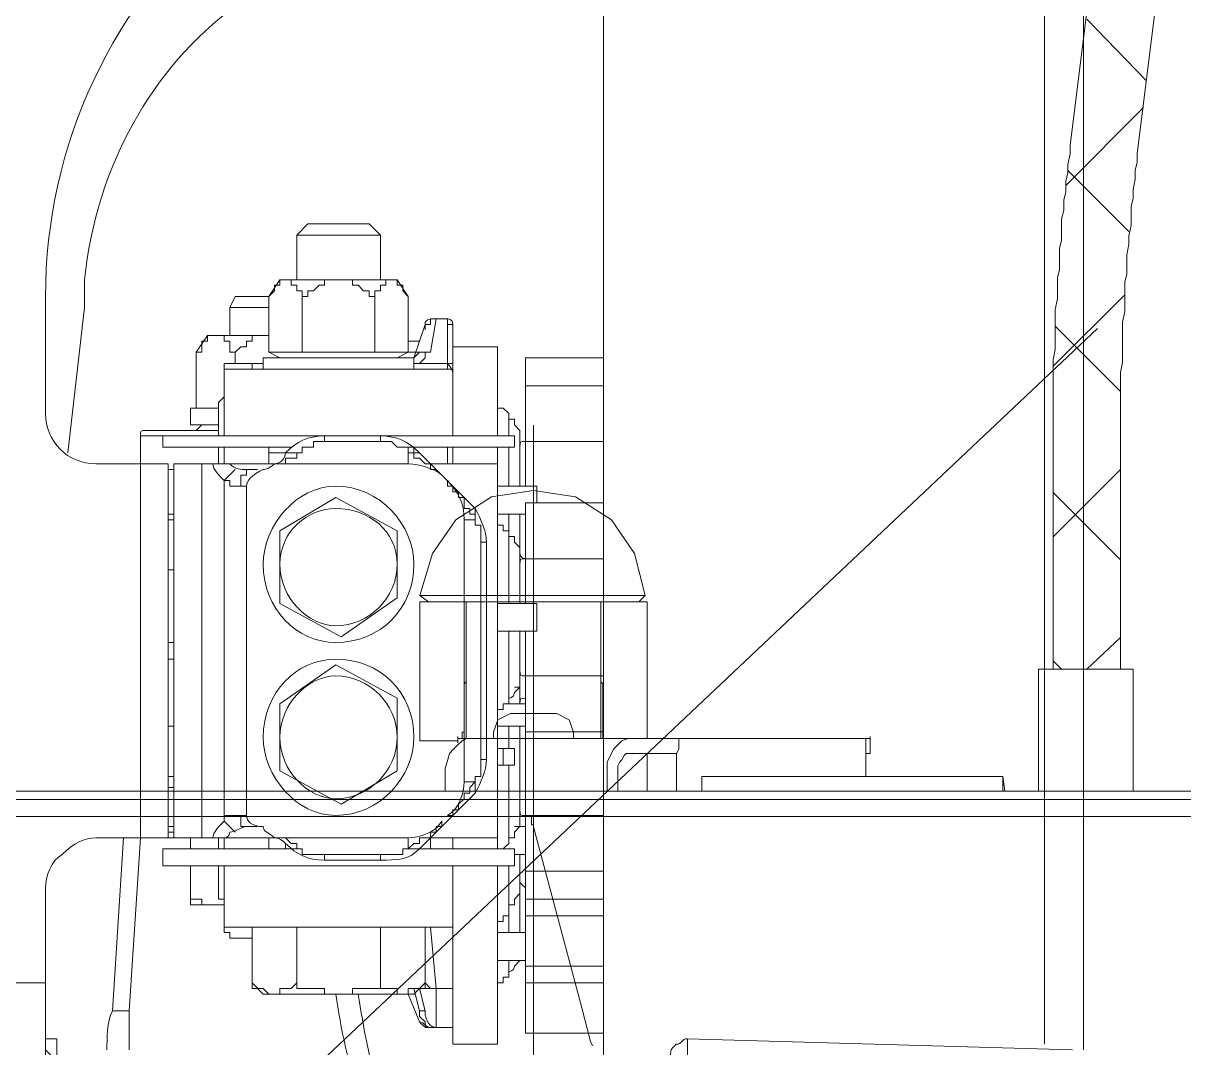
# Model space of a CAD drawing. Header units: millimetres. Extents: x 25083 to 52777, y 24772 to 45779.
# Drawn here: x 49109 to 49186.2, y 36752.2 to 36820.4 of the extents above; entities that cross this region are included whole.
import ezdxf

# ---------------------------------------------------------------- set-up
doc = ezdxf.new("R2010")
doc.units = ezdxf.units.MM
doc.layers.add('小车', color=7, linetype='Continuous')

# ---------------------------------------------------------------- blocks, each defined once
blk = doc.blocks.new('zw$D2F4')
at = {"color": 7, "lineweight": 5}
for points in [[(289.66, 871.58), (289.66, 1149.356)], [(287.061, 871.951), (287.061, 1147.499)], [(257.723, 841.871), (257.723, 1145.643)], [(238.041, 926.541), (237.298, 925.798)], [(238.041, 926.541), (242.126, 926.541)], [(242.126, 926.541), (242.869, 925.798)], [(237.298, 925.798), (237.298, 922.827)], [(237.298, 925.798), (242.869, 925.798)], [(242.869, 925.798), (242.869, 922.827)], [(223.187, 922.827), (223.187, 920.97)], [(236.184, 922.827), (235.442, 921.713)], [(236.556, 922.827), (236.184, 922.827), (236.184, 922.456), (235.813, 922.456), (235.813, 922.084), (235.442, 921.713)], [(236.184, 922.827), (243.983, 922.827)], [(237.67, 921.713), (237.67, 922.084), (237.298, 922.084), (237.298, 922.456), (236.927, 922.456), (236.927, 922.827), (236.556, 922.827)], [(239.898, 922.827), (239.155, 922.827), (239.155, 922.456), (238.784, 922.456), (238.412, 922.084), (238.041, 922.084), (238.041, 921.713), (237.67, 921.713)], [(242.497, 921.713), (242.126, 921.713), (242.126, 922.084), (241.755, 922.084), (241.383, 922.456), (241.012, 922.456), (241.012, 922.827), (240.641, 922.827), (239.898, 922.827)], [(243.612, 922.827), (243.24, 922.827), (243.24, 922.456), (242.869, 922.456), (242.869, 922.084), (242.497, 922.084), (242.497, 921.713)], [(244.726, 921.713), (244.354, 922.084), (244.354, 922.456), (243.983, 922.456), (243.983, 922.827), (243.612, 922.827)], [(243.983, 922.827), (244.726, 921.713)], [(220.587, 913.914), (220.587, 921.713)], [(233.213, 921.713), (232.842, 920.97)], [(233.213, 921.713), (235.442, 921.713)], [(235.442, 921.713), (235.442, 917.999)], [(237.67, 921.713), (237.67, 917.999)], [(242.497, 921.713), (242.497, 917.999)], [(244.726, 921.713), (244.726, 917.999)], [(222.073, 911.315), (223.187, 920.97)], [(232.842, 920.97), (232.842, 919.114)], [(232.842, 920.97), (235.442, 920.97)], [(245.097, 917.628), (245.84, 919.856)], [(245.84, 919.485), (245.84, 919.856), (246.211, 919.856), (246.211, 920.228), (246.582, 920.228)], [(246.582, 920.228), (246.211, 917.999)], [(246.582, 920.228), (247.325, 920.228)], [(247.325, 920.228), (246.582, 920.228)], [(247.325, 920.228), (247.325, 916.885)], [(247.325, 920.228), (247.325, 919.856), (247.696, 919.856)], [(247.696, 912.429), (247.696, 919.856)], [(231.357, 919.114), (230.614, 917.999)], [(232.099, 919.114), (231.357, 919.114), (231.357, 918.742), (230.985, 918.742), (230.985, 918.371), (230.985, 917.999), (230.614, 917.999)], [(231.357, 919.114), (235.442, 919.114)], [(233.213, 917.999), (232.842, 917.999), (232.842, 918.742), (232.471, 918.742), (232.471, 919.114), (232.099, 919.114)], [(235.442, 919.114), (234.328, 919.114), (234.328, 918.742), (233.956, 918.742), (233.956, 918.371), (233.585, 918.371), (233.213, 917.999)], [(245.468, 918.742), (244.726, 918.742)], [(250.667, 918.371), (247.696, 918.371)], [(250.667, 918.371), (250.667, 912.429)], [(230.614, 917.999), (230.614, 914.286)], [(233.213, 917.999), (233.213, 917.257)], [(235.07, 917.628), (235.07, 916.885)], [(235.07, 917.628), (245.097, 917.628)], [(235.442, 917.999), (236.184, 917.628)], [(237.67, 917.999), (235.442, 917.999)], [(242.497, 917.999), (237.67, 917.999)], [(244.726, 917.999), (242.497, 917.999)], [(244.726, 917.999), (243.983, 917.628)], [(245.468, 917.999), (244.354, 917.999)], [(246.211, 917.999), (245.468, 917.999), (245.097, 917.628)], [(245.097, 917.628), (245.097, 916.885)], [(246.211, 917.999), (245.84, 917.999), (245.84, 917.628), (245.468, 917.257)], [(252.524, 909.087), (252.524, 917.628)], [(257.723, 917.628), (252.524, 917.628)], [(232.471, 916.885), (232.471, 915.029), (232.099, 914.657), (232.099, 913.914)], [(232.842, 917.257), (232.471, 917.257), (232.471, 916.885)], [(232.471, 912.429), (232.471, 916.885)], [(232.471, 916.885), (247.696, 916.885)], [(235.07, 917.257), (232.842, 917.257)], [(234.328, 916.885), (234.328, 917.257)], [(245.097, 916.885), (245.097, 917.257)], [(247.325, 917.257), (245.097, 917.257)], [(245.468, 917.257), (245.097, 917.257)], [(245.468, 917.257), (245.097, 917.257)], [(247.325, 917.257), (245.468, 917.257)], [(247.696, 916.885), (247.696, 917.257), (247.325, 917.257)], [(247.696, 912.429), (247.696, 916.885)], [(247.696, 916.514), (247.696, 916.143)], [(252.524, 915.771), (257.723, 915.771)], [(250.667, 914.657), (250.667, 914.286), (251.039, 914.286), (251.41, 913.914)], [(230.243, 914.286), (230.243, 913.172)], [(230.243, 914.286), (232.099, 914.286)], [(230.614, 914.286), (231.728, 914.286)], [(232.099, 914.286), (230.614, 914.286)], [(232.099, 913.914), (232.099, 912.429)], [(251.41, 912.429), (251.41, 913.914)], [(227.272, 912.8), (232.099, 912.8)], [(232.099, 913.172), (230.243, 913.172)], [(230.985, 913.172), (230.614, 912.8)], [(252.153, 912.8), (251.781, 913.172)], [(252.153, 912.8), (252.153, 909.087)], [(226.9, 912.429), (226.9, 910.572)], [(226.9, 912.429), (228.386, 912.429)], [(228.386, 912.429), (228.386, 911.686)], [(228.386, 912.429), (251.781, 912.429)], [(237.298, 911.315), (237.67, 911.315), (237.67, 911.686), (238.412, 911.686), (238.412, 912.058), (239.155, 912.058)], [(239.155, 912.429), (239.155, 912.058)], [(239.155, 912.429), (242.869, 912.429)], [(239.155, 912.058), (242.869, 912.058)], [(242.869, 912.429), (242.869, 912.058)], [(242.869, 912.058), (243.612, 912.058), (243.983, 911.686), (244.726, 911.686), (244.726, 911.315)], [(251.781, 912.429), (251.781, 911.686)], [(252.153, 912.058), (252.153, 909.087)], [(257.723, 912.058), (252.524, 912.058)], [(236.927, 911.686), (228.386, 911.686)], [(232.099, 911.686), (232.099, 910.572)], [(232.471, 910.572), (232.471, 911.686)], [(235.442, 911.315), (235.442, 910.572)], [(235.442, 911.315), (236.927, 911.315)], [(236.556, 910.572), (236.556, 910.944), (237.298, 910.944), (237.298, 911.315)], [(236.556, 911.315), (237.298, 911.315)], [(245.468, 911.315), (245.097, 911.315), (245.097, 911.686), (244.726, 911.686), (244.726, 911.315)], [(244.726, 911.315), (244.726, 910.572)], [(244.726, 911.315), (245.097, 911.315), (245.097, 910.944), (245.468, 910.944), (245.84, 910.572), (246.211, 910.572), (246.211, 910.201), (246.582, 910.201), (246.954, 909.83)], [(245.468, 911.315), (245.097, 911.315), (244.726, 911.315)], [(251.781, 911.686), (245.097, 911.686)], [(249.182, 907.601), (245.468, 911.315)], [(247.325, 911.686), (247.325, 910.572)], [(247.696, 910.572), (247.696, 911.686)], [(250.667, 911.686), (250.667, 884.948)], [(251.41, 909.087), (251.41, 911.686)], [(228.757, 910.572), (223.929, 910.572)], [(226.9, 885.691), (226.9, 910.572)], [(228.757, 885.691), (228.757, 910.572)], [(229.129, 885.691), (229.129, 910.572)], [(232.471, 910.572), (229.129, 910.572)], [(230.985, 910.572), (230.985, 885.691)], [(236.184, 910.572), (232.842, 910.572)], [(236.556, 910.572), (244.726, 910.572)], [(250.667, 910.572), (246.211, 910.572)], [(228.757, 910.201), (229.129, 910.201)], [(232.471, 909.458), (233.213, 910.201)], [(233.585, 909.087), (233.585, 909.83), (233.956, 909.83), (233.956, 910.201)], [(233.585, 909.087), (233.585, 909.83), (233.956, 909.83), (233.956, 910.201)], [(232.471, 909.458), (232.471, 886.805)], [(233.585, 909.087), (232.842, 909.087), (232.842, 909.458), (232.471, 909.458)], [(233.956, 909.087), (233.585, 909.087)], [(233.956, 887.177), (233.956, 909.087)], [(249.182, 906.859), (249.182, 907.23), (248.811, 907.23), (248.811, 907.601), (248.439, 907.601), (248.439, 908.344), (248.068, 908.344), (248.068, 908.715), (247.696, 908.715), (247.696, 909.087), (247.325, 909.087), (247.325, 909.458)], [(253.267, 909.087), (250.667, 909.087)], [(253.267, 909.087), (253.267, 907.973)], [(239.898, 908.344), (236.184, 906.116)], [(243.983, 906.116), (239.898, 908.344)], [(249.182, 906.859), (249.182, 907.601)], [(249.182, 906.859), (249.182, 907.601)], [(252.524, 901.288), (252.524, 907.973)], [(252.524, 907.973), (257.723, 907.973)], [(228.757, 907.23), (228.757, 906.859)], [(229.129, 906.859), (228.757, 906.859)], [(248.439, 906.859), (249.182, 906.859)], [(248.439, 906.859), (248.439, 889.405)], [(249.553, 905.373), (249.553, 906.487), (249.182, 906.487), (249.182, 906.859)], [(252.524, 907.23), (250.667, 907.23)], [(250.667, 906.859), (250.667, 906.487), (251.039, 906.487), (251.039, 906.116), (251.41, 906.116)], [(251.41, 901.288), (251.41, 907.23)], [(252.153, 907.23), (252.153, 901.288)], [(252.153, 907.23), (252.153, 901.288)], [(236.184, 906.116), (236.184, 901.288)], [(243.983, 901.66), (243.983, 906.116)], [(249.553, 905.373), (249.925, 905.373)], [(249.553, 890.89), (249.553, 905.373)], [(249.925, 890.89), (249.925, 905.373)], [(252.153, 905.002), (251.781, 905.373)], [(257.723, 904.259), (252.524, 904.259)], [(228.757, 903.516), (229.129, 903.516)], [(236.184, 901.288), (240.269, 899.06)], [(240.269, 899.06), (243.983, 901.66)], [(253.267, 901.288), (250.667, 901.288)], [(253.267, 901.288), (253.267, 899.431)], [(253.267, 899.431), (250.667, 899.431)], [(251.41, 894.604), (251.41, 899.431)], [(252.153, 899.431), (252.153, 896.461)], [(252.153, 899.431), (252.153, 895.718)], [(252.524, 872.694), (252.524, 899.431)], [(239.898, 897.203), (236.184, 894.604)], [(243.983, 894.975), (239.898, 897.203)], [(252.524, 896.461), (257.723, 896.461)], [(252.153, 895.718), (251.781, 895.718)], [(252.153, 895.718), (251.781, 895.347)], [(252.153, 895.718), (252.153, 894.604)], [(236.184, 894.604), (236.184, 890.148)], [(243.983, 890.148), (243.983, 894.975)], [(251.41, 894.604), (251.039, 894.604), (251.039, 894.232), (250.667, 894.232)], [(252.524, 894.604), (251.41, 894.604)], [(252.153, 894.975), (252.153, 894.604)], [(228.757, 893.118), (229.129, 893.118)], [(252.524, 893.118), (250.667, 893.118)], [(251.41, 891.633), (251.41, 893.118)], [(252.153, 893.118), (252.153, 886.434)], [(252.153, 893.118), (252.153, 886.434)], [(252.524, 892.747), (257.723, 892.747)], [(251.41, 891.633), (250.667, 891.633)], [(250.667, 890.519), (251.039, 890.519), (251.039, 891.262), (251.039, 891.633), (250.667, 891.633)], [(251.41, 891.633), (251.781, 891.633), (251.781, 891.262), (251.781, 890.89), (251.781, 890.519), (251.41, 890.519)], [(249.182, 889.405), (249.182, 889.776), (249.553, 889.776), (249.553, 890.89)], [(249.553, 890.89), (249.925, 890.89)], [(251.41, 890.519), (250.667, 890.519)], [(251.41, 885.32), (251.41, 890.519)], [(228.757, 889.776), (229.129, 889.776)], [(228.757, 889.776), (228.757, 889.033)], [(236.184, 890.148), (240.269, 887.919)], [(240.269, 887.919), (243.983, 890.148)], [(247.325, 887.177), (247.696, 887.177), (247.696, 887.548), (248.068, 887.548), (248.068, 887.919), (248.439, 888.291), (248.439, 888.662), (248.811, 888.662), (248.811, 889.033), (249.182, 889.405)], [(249.182, 889.405), (248.439, 889.405)], [(249.182, 889.405), (249.182, 888.662)], [(249.182, 889.405), (249.182, 888.662)], [(245.468, 884.948), (249.182, 888.662)], [(232.471, 886.805), (232.471, 887.177), (233.585, 887.177)], [(232.471, 886.805), (233.213, 886.063)], [(233.585, 887.177), (233.585, 886.434), (233.956, 886.434)], [(233.585, 887.177), (233.585, 886.434), (233.956, 886.434)], [(233.585, 887.177), (233.956, 887.177)], [(244.726, 884.948), (245.097, 885.32), (245.468, 885.32), (245.468, 885.691), (246.211, 885.691), (246.211, 886.063), (246.582, 886.063), (246.582, 886.434), (246.954, 886.434), (246.954, 886.805)], [(252.524, 887.177), (257.723, 887.177)], [(228.757, 886.434), (229.129, 886.434)], [(229.129, 886.063), (228.757, 886.063)], [(252.524, 886.434), (251.781, 886.434)], [(252.153, 886.434), (251.781, 886.063)], [(223.929, 885.691), (228.757, 885.691)], [(225.044, 874.179), (225.786, 885.691)], [(226.9, 885.691), (226.158, 874.179)], [(232.099, 885.691), (227.272, 885.691)], [(229.129, 885.691), (232.471, 885.691)], [(236.184, 885.691), (229.5, 885.691)], [(230.243, 885.691), (230.243, 884.948)], [(232.099, 885.691), (232.099, 884.948)], [(232.471, 884.948), (232.471, 885.691)], [(235.442, 885.691), (235.442, 884.948)], [(236.556, 885.691), (244.726, 885.691)], [(236.556, 885.691), (236.927, 885.32), (237.298, 885.32), (237.298, 884.948)], [(237.298, 884.948), (236.556, 884.948), (236.556, 885.32)], [(244.726, 885.691), (244.726, 884.948)], [(250.667, 885.691), (245.84, 885.691)], [(246.211, 885.691), (246.211, 884.948)], [(247.696, 884.948), (247.696, 885.691)], [(228.386, 884.948), (236.927, 884.948)], [(228.386, 884.948), (228.386, 883.834)], [(236.927, 884.948), (235.442, 884.948)], [(237.298, 884.948), (237.67, 884.948), (237.67, 884.577), (239.155, 884.577)], [(239.155, 884.577), (242.869, 884.577)], [(239.155, 884.577), (239.155, 884.206)], [(242.869, 884.577), (244.354, 884.577), (244.354, 884.948), (244.726, 884.948)], [(242.869, 884.577), (242.869, 884.206)], [(244.726, 884.948), (245.468, 884.948)], [(244.726, 884.948), (245.468, 884.948)], [(245.468, 884.948), (251.781, 884.948)], [(246.954, 884.948), (246.211, 884.948)], [(247.696, 884.948), (246.954, 884.948)], [(251.781, 884.948), (251.781, 883.834)], [(252.524, 884.577), (251.781, 884.577)], [(252.153, 884.577), (252.153, 879.378)], [(252.153, 884.577), (252.153, 879.378)], [(251.781, 883.834), (228.386, 883.834)], [(230.243, 883.834), (230.243, 881.606)], [(232.099, 883.834), (232.099, 882.72)], [(232.471, 879.749), (232.471, 883.834)], [(239.155, 884.206), (242.869, 884.206)], [(247.696, 871.951), (247.696, 883.834)], [(247.696, 879.749), (247.696, 883.834)], [(250.667, 883.834), (250.667, 871.951)], [(251.41, 879.378), (251.41, 883.834)], [(252.524, 883.463), (257.723, 883.463)], [(232.099, 882.72), (232.099, 881.606), (232.471, 881.606), (232.471, 879.749)], [(220.587, 823.303), (220.587, 882.349)], [(252.153, 881.978), (251.781, 881.606)], [(230.243, 881.606), (230.243, 881.235)], [(232.471, 881.235), (230.985, 881.235), (230.985, 881.606), (230.243, 881.606)], [(232.471, 881.235), (230.243, 881.235)], [(251.781, 881.235), (251.781, 881.606)], [(257.723, 881.606), (252.524, 881.606)], [(251.41, 880.492), (251.039, 880.492), (251.039, 880.121), (250.667, 880.121)], [(251.41, 880.492), (251.41, 880.864)], [(257.723, 880.492), (252.524, 880.492)], [(247.696, 879.749), (232.471, 879.749)], [(232.471, 879.749), (232.471, 879.378), (232.842, 879.378), (232.842, 879.007)], [(234.328, 876.036), (234.328, 879.749)], [(234.328, 879.007), (234.328, 879.749)], [(237.298, 876.036), (237.298, 879.749)], [(242.869, 876.036), (242.869, 879.749)], [(245.84, 876.036), (245.84, 879.749)], [(246.211, 879.749), (246.582, 875.665)], [(234.328, 879.007), (232.842, 879.007)], [(252.524, 879.378), (250.667, 879.378)], [(252.524, 877.521), (250.667, 877.521)], [(251.41, 876.407), (251.41, 877.521)], [(252.153, 877.521), (251.781, 877.15)], [(257.723, 877.15), (252.524, 877.15)], [(220.587, 876.036), (154.857, 876.036)], [(235.07, 875.293), (234.328, 876.036)], [(235.813, 875.293), (235.442, 875.293), (235.07, 875.665), (234.328, 875.665), (234.328, 876.036)], [(237.298, 876.036), (236.927, 875.665), (236.184, 875.665), (236.184, 875.293), (235.813, 875.293)], [(239.898, 875.293), (239.155, 875.293), (239.155, 875.665), (237.298, 875.665), (237.298, 876.036)], [(242.869, 876.036), (242.869, 875.665), (241.012, 875.665), (241.012, 875.293), (239.898, 875.293)], [(244.354, 875.293), (243.983, 875.293), (243.983, 875.665), (242.869, 875.665), (242.869, 876.036)], [(245.84, 876.036), (245.84, 875.665), (244.726, 875.665), (244.726, 875.293), (244.354, 875.293)], [(245.097, 875.293), (245.84, 876.036)], [(246.582, 875.665), (246.211, 875.665), (245.84, 876.036)], [(246.582, 875.665), (245.84, 875.665), (245.84, 876.036)], [(251.41, 876.407), (251.039, 876.407), (251.039, 876.036), (250.667, 876.036)], [(252.524, 876.036), (257.723, 876.036)], [(245.097, 875.293), (235.07, 875.293)], [(245.468, 873.436), (244.726, 875.293)], [(245.097, 875.665), (245.468, 874.179)], [(245.84, 874.179), (245.468, 875.665)], [(246.582, 875.665), (246.582, 873.065)], [(247.696, 875.665), (246.582, 875.665)], [(247.696, 875.665), (246.582, 875.665)], [(226.158, 874.179), (225.044, 874.179)], [(245.468, 873.808), (245.468, 874.179)], [(245.468, 874.179), (245.84, 874.179)], [(245.468, 874.179), (245.468, 873.808), (245.84, 873.436), (245.84, 873.065), (246.211, 873.065)], [(246.211, 873.065), (247.696, 873.065)], [(246.582, 873.065), (246.211, 873.065)], [(257.723, 872.694), (252.524, 872.694)], [(220.959, 872.322), (220.587, 872.322)], [(220.959, 872.322), (221.33, 872.322), (221.33, 871.208), (221.701, 870.837), (221.701, 870.465), (222.073, 870.465), (222.073, 869.723), (222.444, 869.723), (222.444, 869.351), (222.815, 868.98), (222.815, 868.609), (223.187, 868.609), (223.187, 868.237), (223.558, 868.237), (223.558, 867.866), (223.929, 867.866), (223.929, 867.495)], [(250.667, 871.951), (247.696, 871.951)], [(263.294, 872.322), (288.917, 871.58)], [(263.294, 872.322), (263.294, 870.094)]]:
    blk.add_lwpolyline(points, dxfattribs=at)
at = {"color": 7, "lineweight": 0}
blk.add_lwpolyline([(223.929, 864.524), (222.815, 865.638), (222.815, 866.009), (222.073, 866.752), (222.073, 867.123), (221.701, 867.495), (221.701, 868.237), (221.33, 868.237), (221.33, 868.98), (220.959, 869.351), (220.959, 871.208), (220.587, 871.58), (220.587, 872.322)], dxfattribs=at)
at = {"color": 7, "lineweight": 5}
for points in [[(232.842, 947.708), (225.044, 941.395), (220.587, 931.74), (220.587, 921.713)], [(233.213, 941.024), (227.643, 936.939), (223.929, 930.254), (223.187, 922.827)], [(246.582, 920.228), (246.211, 920.228), (245.84, 920.228), (245.84, 919.856)], [(246.582, 920.228), (246.211, 920.228), (245.84, 920.228), (245.84, 919.856)], [(246.582, 920.228), (246.582, 920.228), (246.582, 920.228), (246.582, 920.228)], [(247.696, 919.856), (247.696, 920.228), (247.325, 920.228), (247.325, 920.228)], [(235.442, 919.114), (235.442, 919.114), (235.442, 919.114), (235.442, 919.114)], [(245.097, 917.257), (245.097, 917.628), (245.097, 917.628), (245.097, 917.628)], [(245.097, 917.257), (245.097, 917.257), (245.097, 917.257), (245.097, 917.257)], [(247.696, 916.514), (247.696, 916.885), (247.325, 917.257), (247.325, 917.257)], [(220.587, 913.914), (220.587, 912.058), (222.073, 910.572), (223.929, 910.572)], [(251.41, 913.914), (251.41, 913.914), (251.41, 913.914), (251.41, 913.914)], [(251.41, 913.914), (251.41, 913.914), (251.41, 913.914), (251.41, 913.543)], [(227.272, 912.8), (226.9, 912.8), (226.9, 912.8), (226.9, 912.429)], [(251.41, 913.543), (251.41, 913.543), (251.41, 913.543), (251.41, 913.543)], [(251.41, 913.543), (251.41, 913.543), (251.41, 913.543), (251.41, 913.543)], [(251.41, 913.543), (251.41, 913.543), (251.41, 913.543), (251.41, 913.543)], [(251.41, 913.543), (251.781, 913.543), (251.781, 913.543), (251.781, 913.543)], [(251.41, 913.543), (251.41, 913.543), (251.41, 913.543), (251.41, 913.543)], [(251.41, 913.543), (251.41, 913.543), (251.41, 913.543), (251.41, 913.543)], [(251.781, 913.543), (251.781, 913.543), (251.781, 913.543), (251.781, 913.543)], [(251.781, 913.543), (251.781, 913.543), (251.781, 913.543), (251.781, 913.172)], [(251.781, 913.172), (251.781, 913.172), (251.781, 913.172), (251.781, 913.172)], [(251.781, 913.172), (251.781, 913.172), (251.781, 913.172), (251.781, 913.172)], [(252.153, 912.058), (252.153, 912.429), (252.153, 912.429), (252.153, 912.8)], [(239.155, 912.429), (238.041, 912.429), (237.298, 912.058), (236.556, 911.315)], [(245.468, 911.315), (244.726, 912.058), (243.983, 912.429), (242.869, 912.429)], [(252.524, 912.058), (252.153, 912.058), (252.153, 912.058), (252.153, 911.686)], [(235.442, 911.315), (235.442, 911.686), (235.442, 911.686), (235.442, 911.686)], [(235.813, 910.572), (236.184, 910.572), (236.556, 910.944), (236.556, 911.315)], [(245.468, 911.315), (245.468, 911.315), (245.468, 911.315), (245.468, 911.315)], [(245.468, 911.315), (245.468, 911.315), (245.468, 911.315), (245.468, 911.315)], [(231.728, 910.572), (231.728, 910.201), (232.099, 909.83), (232.471, 909.458)], [(232.842, 910.572), (232.842, 910.572), (232.471, 910.572), (232.471, 910.572)], [(232.842, 910.572), (233.213, 910.201), (233.585, 910.201), (233.956, 910.201)], [(235.07, 910.201), (235.07, 910.201), (235.442, 910.201), (235.813, 910.572)], [(236.556, 910.572), (236.184, 910.572), (236.184, 910.572), (235.813, 910.572)], [(246.954, 909.83), (246.582, 910.201), (245.468, 910.572), (244.726, 910.572)], [(235.07, 910.201), (234.328, 909.83), (233.956, 909.458), (233.956, 909.087)], [(233.956, 910.201), (233.956, 910.201), (233.956, 910.201), (233.956, 910.201)], [(233.956, 910.201), (234.328, 910.201), (234.699, 910.201), (234.699, 910.201)], [(248.439, 906.859), (248.439, 907.973), (248.068, 908.715), (247.325, 909.458)], [(249.925, 905.373), (249.925, 906.116), (249.553, 906.859), (249.182, 907.601)], [(249.182, 907.601), (249.182, 907.601), (249.182, 907.601), (249.182, 907.601)], [(249.182, 907.601), (249.182, 907.601), (249.182, 907.601), (249.182, 907.601)], [(228.757, 907.23), (228.757, 907.23), (228.757, 907.23), (229.129, 907.23)], [(229.129, 907.23), (229.129, 907.23), (229.129, 907.23), (229.129, 907.23)], [(251.41, 906.116), (251.41, 906.116), (251.41, 906.116), (251.41, 905.745)], [(251.41, 905.745), (251.41, 905.745), (251.41, 905.745), (251.41, 905.745)], [(251.41, 905.745), (251.41, 905.745), (251.41, 905.745), (251.41, 905.745)], [(251.41, 905.745), (251.41, 905.745), (251.41, 905.745), (251.41, 905.745)], [(251.41, 905.745), (251.41, 905.745), (251.41, 905.745), (251.41, 905.745)], [(251.41, 905.745), (251.41, 905.745), (251.41, 905.745), (251.41, 905.745)], [(251.41, 905.745), (251.41, 905.745), (251.41, 905.745), (251.41, 905.745)], [(251.41, 905.745), (251.781, 905.745), (251.781, 905.745), (251.781, 905.745)], [(251.781, 905.745), (251.781, 905.745), (251.781, 905.745), (251.781, 905.373)], [(251.781, 905.373), (251.781, 905.373), (251.781, 905.373), (251.781, 905.373)], [(251.781, 905.373), (251.781, 905.373), (251.781, 905.373), (251.781, 905.373)], [(251.781, 905.373), (251.781, 905.373), (251.781, 905.373), (251.781, 905.373)], [(252.153, 904.259), (252.153, 904.631), (252.153, 904.631), (252.153, 905.002)], [(252.153, 904.631), (252.153, 904.631), (252.153, 904.259), (252.524, 904.259)], [(252.524, 904.259), (252.153, 904.259), (252.153, 904.259), (252.153, 903.888)], [(252.153, 904.259), (252.153, 904.259), (252.153, 904.259), (252.153, 904.259)], [(229.129, 898.689), (229.129, 898.689), (228.757, 898.689), (228.757, 898.689)], [(228.757, 897.575), (228.757, 897.575), (229.129, 897.575), (229.129, 897.575)], [(252.153, 896.832), (252.153, 896.461), (252.153, 896.461), (252.524, 896.461)], [(252.153, 895.718), (252.153, 896.089), (252.153, 896.089), (252.153, 896.461)], [(251.781, 895.347), (251.781, 894.975), (251.41, 894.975), (251.41, 894.975)], [(251.781, 895.347), (251.781, 895.347), (251.781, 895.347), (251.781, 895.347)], [(251.781, 895.347), (251.781, 895.347), (251.781, 895.347), (251.781, 895.347)], [(252.153, 894.975), (252.153, 895.347), (252.153, 895.347), (252.153, 895.718)], [(251.41, 894.975), (251.41, 894.975), (251.41, 894.604), (251.41, 894.604)], [(251.41, 894.975), (251.41, 894.975), (251.41, 894.975), (251.41, 894.975)], [(251.41, 894.975), (251.41, 894.975), (251.41, 894.975), (251.41, 894.975)], [(252.524, 894.975), (252.153, 894.975), (252.153, 894.975), (252.153, 894.604)], [(249.182, 888.662), (249.553, 889.405), (249.925, 890.148), (249.925, 890.89)], [(228.757, 889.033), (228.757, 889.033), (228.757, 889.033), (229.129, 889.033)], [(229.129, 889.033), (229.129, 889.033), (229.129, 889.405), (229.129, 889.405)], [(247.325, 887.177), (248.068, 887.548), (248.439, 888.662), (248.439, 889.405)], [(249.182, 888.662), (249.182, 888.662), (249.182, 888.662), (249.182, 888.662)], [(249.182, 888.662), (249.182, 888.662), (249.182, 888.662), (249.182, 888.662)], [(252.153, 887.548), (252.153, 887.177), (252.153, 887.177), (252.524, 887.177)], [(232.471, 886.805), (232.099, 886.434), (231.728, 886.063), (231.728, 885.691)], [(233.956, 887.177), (233.956, 886.805), (234.328, 886.434), (235.07, 886.434)], [(244.726, 885.691), (245.468, 885.691), (246.582, 886.063), (246.954, 886.805)], [(252.153, 886.434), (252.153, 886.805), (252.153, 886.805), (252.153, 887.177)], [(232.471, 885.691), (232.471, 885.691), (232.842, 885.691), (232.842, 886.063)], [(233.956, 886.434), (233.585, 886.434), (233.213, 886.063), (232.842, 886.063)], [(234.699, 886.434), (234.699, 886.434), (234.328, 886.434), (233.956, 886.434)], [(233.956, 886.434), (233.956, 886.434), (233.956, 886.434), (233.956, 886.434)], [(235.813, 885.691), (235.442, 886.063), (235.07, 886.063), (235.07, 886.434)], [(251.781, 886.063), (251.781, 886.063), (251.781, 886.063), (251.781, 886.063)], [(251.781, 886.063), (251.781, 885.691), (251.781, 885.691), (251.781, 885.691)], [(223.929, 885.691), (223.187, 885.691), (222.444, 885.32), (221.701, 884.577)], [(226.9, 885.691), (226.9, 885.691), (227.272, 885.691), (227.272, 885.691)], [(236.556, 885.32), (236.556, 885.32), (236.184, 885.691), (235.813, 885.691)], [(235.813, 885.691), (236.184, 885.691), (236.184, 885.691), (236.556, 885.691)], [(236.556, 885.32), (237.298, 884.577), (238.041, 884.206), (239.155, 884.206)], [(251.039, 884.948), (251.039, 884.948), (251.039, 884.948), (251.41, 885.32)], [(251.41, 885.691), (251.41, 885.691), (251.41, 885.32), (251.41, 885.32)], [(251.781, 885.691), (251.781, 885.691), (251.41, 885.691), (251.41, 885.691)], [(251.41, 885.691), (251.41, 885.691), (251.41, 885.691), (251.41, 885.691)], [(251.41, 885.691), (251.41, 885.691), (251.41, 885.691), (251.41, 885.691)], [(221.701, 884.577), (220.959, 884.206), (220.587, 883.092), (220.587, 882.349)], [(235.442, 884.948), (235.442, 884.948), (235.442, 884.948), (235.442, 884.948)], [(242.869, 884.206), (243.983, 884.206), (244.726, 884.206), (245.468, 884.948)], [(245.468, 884.948), (245.468, 884.948), (245.468, 884.948), (245.468, 884.948)], [(245.468, 884.948), (245.468, 884.948), (245.468, 884.948), (245.468, 884.948)], [(252.153, 882.72), (252.153, 882.72), (252.153, 882.72), (252.524, 882.349)], [(252.153, 881.978), (252.153, 881.978), (252.153, 882.349), (252.153, 882.349)], [(251.781, 881.235), (251.781, 881.235), (251.41, 881.235), (251.41, 881.235)], [(251.41, 881.235), (251.41, 881.235), (251.41, 880.864), (251.41, 880.864)], [(251.41, 881.235), (251.41, 881.235), (251.41, 881.235), (251.41, 881.235)], [(251.781, 881.235), (251.781, 881.235), (251.781, 881.235), (251.781, 881.235)], [(251.781, 881.235), (251.781, 881.235), (251.781, 881.235), (251.781, 881.235)], [(251.41, 880.864), (251.41, 880.864), (251.41, 880.864), (251.41, 880.864)], [(246.211, 879.749), (246.211, 879.749), (246.211, 879.749), (246.211, 879.749)], [(252.153, 877.521), (252.153, 877.521), (252.153, 877.521), (252.153, 877.521)], [(251.781, 877.15), (251.781, 876.779), (251.41, 876.779), (251.41, 876.779)], [(251.41, 876.779), (251.41, 876.779), (251.41, 876.779), (251.41, 876.407)], [(251.41, 876.779), (251.41, 876.779), (251.41, 876.779), (251.41, 876.779)], [(251.41, 876.779), (251.41, 876.779), (251.41, 876.779), (251.41, 876.779)], [(251.781, 877.15), (251.781, 877.15), (251.781, 877.15), (251.781, 877.15)], [(251.781, 877.15), (251.781, 877.15), (251.781, 877.15), (251.781, 877.15)], [(245.84, 876.036), (245.84, 876.036), (245.84, 876.036), (245.84, 876.036)], [(245.84, 876.036), (245.84, 876.036), (245.84, 876.036), (245.84, 876.036)], [(239.898, 875.293), (240.269, 873.065), (240.641, 870.465), (241.755, 868.237)], [(241.383, 875.293), (241.755, 873.065), (242.126, 870.837), (242.869, 868.609)], [(225.044, 874.179), (224.672, 873.436), (224.672, 872.322), (224.672, 871.58)], [(226.158, 874.179), (226.158, 873.065), (226.158, 872.322), (226.158, 871.58)], [(245.84, 874.179), (245.84, 873.436), (246.211, 873.065), (246.582, 873.065)], [(245.468, 873.436), (245.84, 873.065), (245.84, 873.065), (246.211, 873.065)], [(245.468, 873.436), (245.84, 873.436), (245.84, 873.065), (246.211, 873.065)], [(262.179, 871.208), (262.179, 871.58), (262.179, 871.58), (262.551, 871.951)], [(262.551, 871.951), (262.922, 871.951), (262.922, 872.322), (263.294, 872.322)]]:
    blk.add_open_spline(points, degree=3, dxfattribs=at)
for points in [[(239.898, 909.087), (237.298, 909.087), (235.07, 906.487), (235.07, 903.888), (235.07, 900.917), (237.298, 898.689), (239.898, 898.689), (242.869, 898.689), (245.097, 900.917), (245.097, 903.888), (245.097, 906.487), (242.869, 909.087), (239.898, 909.087)], [(239.898, 907.601), (238.041, 907.601), (236.184, 906.116), (236.184, 903.888), (236.184, 901.66), (238.041, 899.803), (239.898, 899.803), (242.126, 899.803), (243.983, 901.66), (243.983, 903.888), (243.983, 906.116), (242.126, 907.601), (239.898, 907.601)], [(239.898, 897.575), (237.298, 897.575), (235.07, 895.347), (235.07, 892.376), (235.07, 889.776), (237.298, 887.177), (239.898, 887.177), (242.869, 887.177), (245.097, 889.776), (245.097, 892.376), (245.097, 895.347), (242.869, 897.575), (239.898, 897.575)], [(239.898, 896.461), (238.041, 896.461), (236.184, 894.604), (236.184, 892.376), (236.184, 890.148), (238.041, 888.291), (239.898, 888.291), (242.126, 888.291), (243.983, 890.148), (243.983, 892.376), (243.983, 894.604), (242.126, 896.461), (239.898, 896.461)]]:
    blk.add_open_spline(points, degree=3, knots=[0, 0, 0, 0, 1, 1, 1, 2, 2, 2, 3, 3, 3, 4, 4, 4, 4], dxfattribs=at)
blk = doc.blocks.new('A$C1A4175F5')
at = {"layer": '小车', "color": 7, "lineweight": 0}
for points in [[(991.798, 232.376), (991.798, 773.561)], [(992.358, 232.516), (992.358, 773.421)], [(990.679, 314.128), (990.679, 227.897)], [(1034.774, 268.212), (1089.928, 275.072)], [(1035.334, 263.733), (1090.488, 270.592)], [(1014.056, 267.093), (1014.756, 267.093), (1015.456, 267.093), (1016.156, 267.093), (1016.856, 267.093), (1017.556, 267.093), (1018.256, 267.093), (1018.816, 267.093), (1019.516, 267.093), (1020.216, 267.093), (1020.915, 267.233), (1021.615, 267.233), (1022.175, 267.233), (1022.875, 267.233), (1023.575, 267.233), (1024.275, 267.373), (1024.835, 267.373), (1025.535, 267.373), (1026.235, 267.373), (1026.795, 267.513), (1027.495, 267.513), (1028.055, 267.513), (1028.755, 267.653), (1029.315, 267.653), (1030.015, 267.793), (1030.574, 267.793), (1031.274, 267.793), (1031.834, 267.932), (1032.394, 267.932), (1033.094, 268.072), (1033.654, 268.072), (1034.214, 268.212), (1034.774, 268.212)], [(1000.478, 267.932), (992.358, 267.932)], [(1000.478, 267.932), (1000.478, 261.633)], [(1000.478, 267.093), (1014.056, 267.093)], [(1014.056, 262.613), (1014.756, 262.613), (1015.456, 262.613), (1016.156, 262.613), (1016.856, 262.613), (1017.556, 262.613), (1018.256, 262.613), (1018.956, 262.613), (1019.656, 262.613), (1020.356, 262.613), (1021.055, 262.613), (1021.755, 262.753), (1022.455, 262.753), (1023.155, 262.753), (1023.715, 262.753), (1024.415, 262.753), (1025.115, 262.893), (1025.815, 262.893), (1026.515, 262.893), (1027.075, 263.033), (1027.775, 263.033), (1028.475, 263.033), (1029.035, 263.173), (1029.735, 263.173), (1030.434, 263.173), (1030.994, 263.313), (1031.694, 263.313), (1032.254, 263.453), (1032.954, 263.453), (1033.514, 263.593), (1034.074, 263.593), (1034.774, 263.733), (1035.334, 263.733)], [(1000.478, 262.613), (1014.056, 262.613)], [(1000.478, 261.633), (992.358, 261.633)], [(993.338, 259.253), (992.358, 259.393)], [(992.358, 259.253), (993.338, 259.253)], [(993.338, 239.235), (993.338, 259.253)], [(994.878, 250.154), (994.878, 250.434)], [(994.878, 250.434), (995.018, 250.434)], [(994.878, 250.434), (995.858, 250.434)], [(995.858, 250.434), (995.998, 250.434)], [(995.858, 250.434), (995.858, 250.154)], [(993.338, 250.154), (993.478, 250.154)], [(993.478, 250.154), (993.338, 250.154)], [(993.478, 250.154), (993.898, 250.154), (994.318, 250.154), (994.878, 250.154), (995.158, 250.154), (995.438, 250.154), (995.718, 250.154), (995.858, 250.154)], [(993.478, 250.154), (993.758, 250.154), (994.038, 250.154), (994.318, 250.154), (994.458, 250.154), (994.738, 250.154), (994.878, 250.154)], [(995.858, 237.696), (995.858, 250.154)], [(992.358, 239.235), (993.338, 239.235)], [(992.358, 237.556), (993.478, 237.556)], [(993.478, 237.556), (993.898, 237.556), (994.318, 237.556), (994.878, 237.556), (995.158, 237.696), (995.438, 237.696), (995.718, 237.696), (995.858, 237.696)], [(994.878, 236.156), (994.878, 237.556)], [(995.858, 237.696), (995.858, 236.156)], [(992.358, 235.596), (994.878, 235.596)], [(994.878, 234.616), (994.878, 236.156)], [(995.858, 236.156), (995.858, 234.616)], [(995.858, 235.596), (1004.957, 235.596)], [(1004.957, 235.596), (1004.957, 234.056)], [(1004.957, 235.036), (1005.377, 235.456)], [(1005.377, 235.456), (1005.377, 220.477)], [(1005.377, 220.477), (1008.177, 221.317), (1010.417, 222.857), (1011.956, 225.237), (1012.376, 228.037), (1011.956, 230.836), (1010.417, 233.216), (1008.177, 234.756), (1005.377, 235.456)], [(993.478, 232.936), (993.898, 232.936), (994.318, 232.936), (994.878, 233.216), (995.158, 233.356), (995.438, 233.636), (995.718, 233.916), (995.858, 234.336), (995.858, 234.616)], [(993.478, 233.636), (993.758, 233.636), (994.038, 233.636), (994.318, 233.776), (994.458, 233.916), (994.738, 234.056), (994.878, 234.196), (994.878, 234.476), (994.878, 234.616)], [(995.858, 223.977), (995.858, 234.616)], [(1004.957, 232.516), (1004.957, 234.056)], [(993.478, 233.636), (992.358, 233.636)], [(993.478, 232.936), (992.358, 232.936)], [(992.358, 110.169), (992.358, 232.516)], [(995.858, 232.656), (997.118, 232.656)], [(995.858, 232.516), (1004.957, 232.516)], [(1000.618, 232.516), (1000.478, 232.516), (1000.338, 232.516), (1000.198, 232.516), (1000.058, 232.516), (999.918, 232.516), (999.778, 232.516), (999.638, 232.516), (999.498, 232.656), (999.358, 232.656), (999.218, 232.656), (999.078, 232.656), (998.798, 232.656), (998.658, 232.656), (998.518, 232.656), (998.378, 232.656), (998.238, 232.656), (998.098, 232.656), (997.818, 232.656), (997.678, 232.656), (997.538, 232.656), (997.398, 232.656), (997.258, 232.656), (997.118, 232.656)], [(1004.957, 232.516), (1004.957, 223.557)], [(975.7, 231.816), (975.42, 231.956)], [(975.7, 231.816), (977.94, 231.256)], [(991.798, 108.209), (991.798, 232.376)], [(977.94, 231.256), (989.979, 228.037)], [(996.278, 230.696), (995.858, 230.696)], [(997.538, 229.576), (997.118, 230.416), (996.278, 230.696)], [(997.538, 229.576), (997.538, 226.497)], [(990.679, 227.897), (990.539, 227.897), (990.399, 227.897), (990.259, 227.897), (990.119, 227.897), (990.119, 228.037), (989.979, 228.037)], [(990.679, 227.897), (990.679, 107.649)], [(996.278, 225.377), (997.118, 225.657), (997.538, 226.497)], [(996.278, 225.377), (995.858, 225.377)], [(993.478, 222.157), (993.898, 222.157), (994.318, 222.297), (994.878, 222.437), (995.158, 222.717), (995.438, 222.997), (995.718, 223.277), (995.858, 223.557), (995.858, 223.977)], [(995.858, 223.977), (995.858, 223.277)], [(1004.957, 223.557), (995.858, 223.557)], [(995.858, 223.277), (995.998, 223.277), (996.138, 223.277), (996.278, 223.277), (996.278, 223.417), (996.418, 223.417), (996.558, 223.417), (996.698, 223.417), (996.838, 223.417)], [(995.858, 223.137), (995.858, 223.277)], [(997.118, 223.417), (996.838, 223.417)], [(997.118, 223.417), (997.258, 223.417), (997.398, 223.417), (997.538, 223.417), (997.678, 223.417), (997.818, 223.417), (998.098, 223.417), (998.238, 223.417), (998.378, 223.417), (998.518, 223.417), (998.658, 223.417), (998.798, 223.417), (999.078, 223.417), (999.218, 223.417), (999.358, 223.417), (999.498, 223.417), (999.638, 223.557), (999.778, 223.557), (999.918, 223.557), (1000.058, 223.557), (1000.198, 223.557), (1000.338, 223.557), (1000.478, 223.557), (1000.618, 223.557)], [(1004.957, 222.017), (1004.957, 223.557)], [(995.858, 222.997), (995.578, 222.997)], [(995.578, 222.997), (995.858, 222.997)], [(995.718, 222.997), (995.718, 222.017)], [(995.858, 223.137), (995.858, 222.997)], [(995.858, 222.997), (995.998, 222.997)], [(993.478, 222.157), (992.358, 222.157)], [(995.718, 220.477), (995.718, 222.017)], [(1004.957, 222.017), (1004.957, 220.477)], [(1004.957, 221.037), (1005.377, 220.477)], [(995.718, 220.477), (1004.957, 220.477)]]:
    blk.add_lwpolyline(points, dxfattribs=at)
at = {"layer": '小车', "color": 3, "lineweight": 0}
for points in [[(1043.733, 264.853), (1039.674, 268.772)], [(1032.674, 263.453), (1037.854, 268.632)], [(1020.635, 262.613), (1025.395, 267.373)], [(1033.654, 263.593), (1029.595, 267.653)], [(1000.478, 264.853), (1002.577, 267.093)], [(1012.236, 262.613), (1007.757, 267.093)], [(1009.297, 262.613), (1013.776, 267.093)], [(1023.295, 262.753), (1018.956, 267.093)], [(1023.155, 265.553), (878.69, 112.548)], [(1001.038, 262.613), (1000.478, 263.173)]]:
    blk.add_lwpolyline(points, dxfattribs=at)
at = {"layer": '小车', "color": 1, "lineweight": 0}
for points in [[(930.905, 228.037), (977.38, 228.037)], [(977.38, 228.037), (1004.957, 228.037)], [(1004.957, 228.037), (1016.716, 228.037)]]:
    blk.add_lwpolyline(points, dxfattribs=at)

msp = doc.modelspace()

# ---------------------------------------------------------------- block references
msp.add_blockref('zw$D2F4', (48889.923, 35880.503))
at = {"layer": '小车', "ltscale": 10, "xscale": -1, "rotation": 270}
msp.add_blockref('A$C1A4175F5', (48914.945, 35776.933), dxfattribs=at)

doc.saveas('drawing.dxf')
